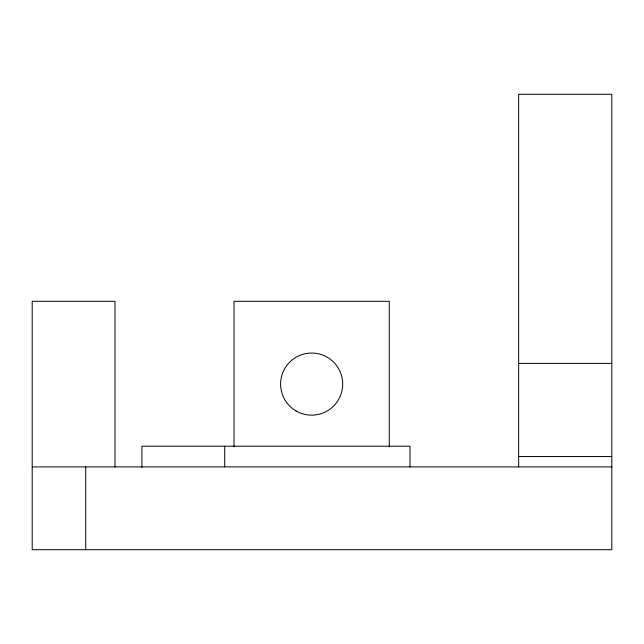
<?xml version="1.0" encoding="UTF-8"?>
<svg xmlns="http://www.w3.org/2000/svg" width="644" height="644" viewBox="0 0 644 644"><rect width="100%" height="100%" fill="white"/><g stroke="black" fill="none" stroke-linecap="round" stroke-linejoin="round"><path stroke-width="0.97" d="M518.653 363.401L611.8 363.401M518.653 456.548L611.8 456.548M32.2 466.9L611.8 466.9M518.653 466.9L518.653 94.298L611.8 94.298L611.8 549.702L32.2 549.702L32.2 301.303L115.002 301.303L115.002 466.9M409.978 466.9L409.978 446.203L141.913 446.203L141.913 467.303M389.274 446.823L389.274 301.303L234.022 301.303L234.022 446.823M224.708 446.203L224.708 466.9M85.724 466.9L85.724 549.702M296.127 410.993A31.049 31.049 0 0 0 342.697 384.098A31.049 31.049 0 0 0 296.127 357.211A31.049 31.049 0 0 0 296.127 410.993"/></g></svg>
